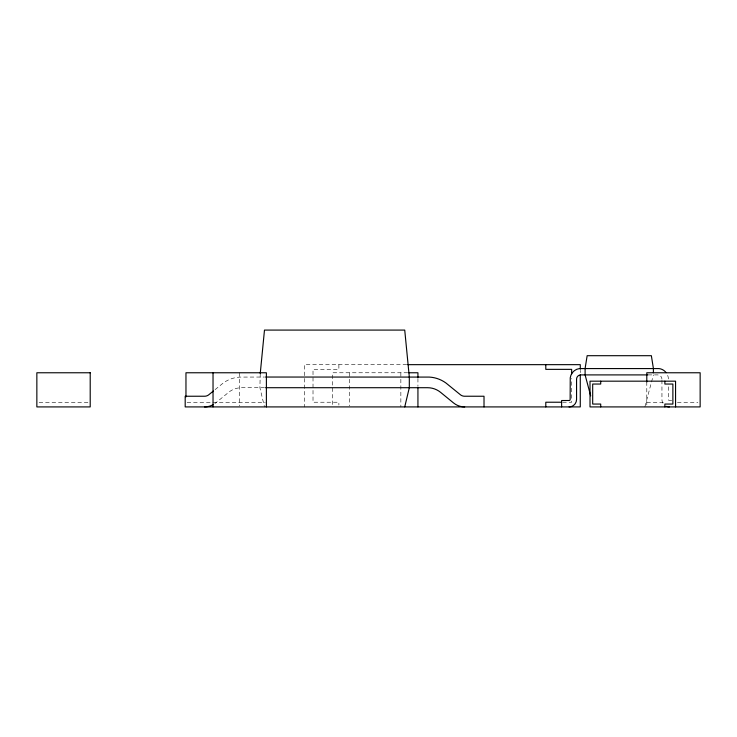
<?xml version="1.0" encoding="UTF-8"?>
<svg xmlns="http://www.w3.org/2000/svg" width="737" height="737" viewBox="0 0 737 737"><rect width="100%" height="100%" fill="white"/><g stroke="black" fill="none" stroke-linecap="round" stroke-linejoin="round"><path stroke-width="0.55" stroke-dasharray="3.69 2.76" d="M260.235 373.604L259.903 387.708L264.482 406.916M644.866 406.916L653.406 374.903M215.075 389.633L223.265 383A31.212 31.212 0 0 1 239.838 377.086L264.5 377.04M406.704 364.658L304.39 364.658L304.39 406.916M407.69 372.765L332.553 372.765L332.553 406.916M648.072 374.903L657.671 374.903A4.265 4.265 0 0 1 661.946 379.168M264.5 387.708L241.616 387.708A20.535 20.535 0 0 0 228.608 392.351L215.683 402.927A17.651 17.651 0 0 1 214.882 403.544M671.702 400.513L669.279 400.495A1.05 1.05 0 0 1 668.367 399.583L668.348 384.594M562.663 402.227L571.654 402.227L571.654 378.422M39.116 402.651L87.943 402.651M187.097 402.651L265.256 402.651M646.791 402.651L663.816 402.651M677.441 402.651L697.884 402.651M668.348 378.965L668.266 377.777A10.687 10.687 0 0 0 666.93 373.825M661.946 380.301L661.946 399.454A7.471 7.471 0 0 0 663.484 403.996M646.791 381.877L646.791 405.857M580.277 370.37L580.277 372.655M417.934 378.459L417.934 386.428M400.854 372.765L400.854 406.916M349.633 372.765L349.633 405.857M338.882 364.658L338.882 369.357L313.013 369.357L313.013 402.227L338.882 402.227L338.882 405.046M239.322 372.765L239.322 405.857"/><path stroke-width="1.11" d="M260.235 373.604L264.482 330.084L404.733 330.084L409.311 377.04L409.311 387.708L404.733 406.916M213.352 391.043L208.608 394.912A6.974 6.974 0 0 1 204.904 396.23L185.19 396.248L185.19 406.916L580.277 406.916L580.277 374.94M407.847 364.658L580.277 364.658L580.277 369.228M408.823 372.765L417.934 372.765L417.934 377.326M647.712 374.903L580.839 374.903A4.265 4.265 0 0 0 576.564 379.168L576.564 399.454A7.471 7.471 0 0 1 569.093 406.916M265.642 377.04L429.376 377.086A31.212 31.212 0 0 1 445.949 383L460.607 394.912A6.974 6.974 0 0 0 464.31 396.23L484.016 396.248L484.016 406.916M265.642 387.708L427.589 387.708A20.535 20.535 0 0 1 440.597 392.351L453.522 402.927A17.651 17.651 0 0 0 464.706 406.916M561.539 402.227L545.795 402.227L545.795 406.916M590.696 395.88L585.104 374.903L585.104 368.5L587.149 355.695L651.361 355.695L653.406 368.5L653.406 372.765M675.562 406.916L675.562 381.176L590.015 381.176L590.015 406.916L700.15 406.916L700.15 372.765L646.791 372.765L646.791 381.959M664.866 381.176L664.866 384.041L672.881 384.041L672.881 404.06L664.866 404.06L664.866 406.916M600.71 381.176L600.71 384.041L592.686 384.041L592.686 404.06L600.71 404.06L600.71 406.916M571.654 373.889L571.654 369.357L545.795 369.357L545.795 364.658M561.622 406.916L561.622 400.513L569.231 400.495A1.05 1.05 0 0 0 570.143 399.583L570.245 377.777A10.687 10.687 0 0 1 579.439 368.574L659.071 368.574A10.687 10.687 0 0 1 666.156 372.664M417.934 387.57L417.934 406.916M266.389 406.916L266.389 372.765L185.964 372.765L185.964 396.902M213.03 372.765L213.03 406.916M213.186 404.641A17.651 17.651 0 0 1 204.508 406.916M669.417 406.916A7.471 7.471 0 0 1 666.552 406.354M90.209 372.765L36.85 372.765L36.85 406.916L90.209 406.916L90.209 372.765"/></g></svg>
